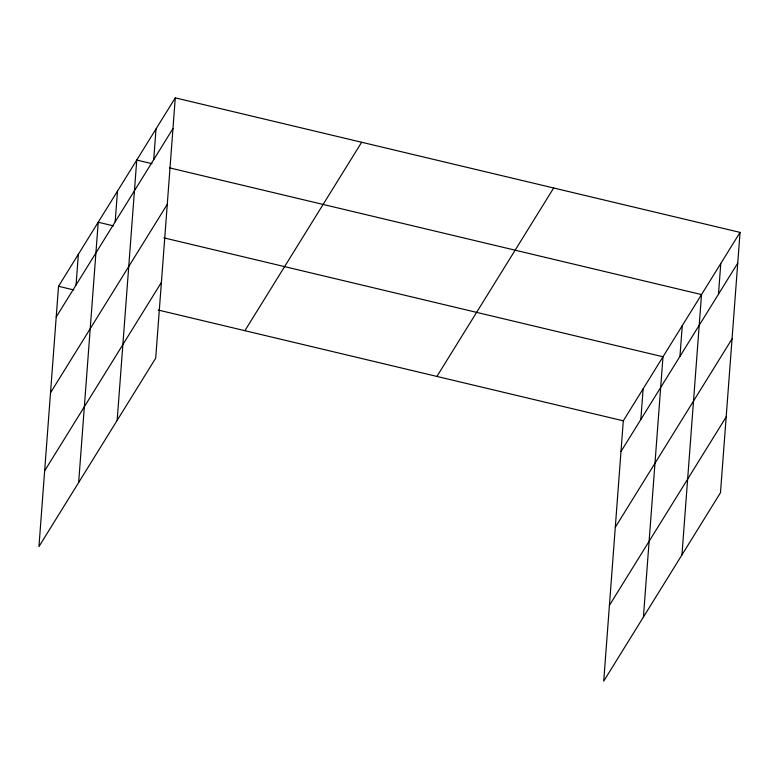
<?xml version="1.0" encoding="UTF-8"?>
<svg xmlns="http://www.w3.org/2000/svg" width="779" height="779" viewBox="0 0 779 779"><rect width="100%" height="100%" fill="white"/><g stroke="black" fill="none" stroke-linecap="round" stroke-linejoin="round"><path stroke-width="1.17" d="M175.275 97.862L58.522 286.292L38.95 546.605L155.703 358.174L175.275 97.862L740.05 232.395L720.478 492.708L603.725 681.138L623.297 420.826L740.05 232.395M76.06 284.968L78.367 254.256M78.65 482.542L98.222 222.229L113.461 225.852M115.175 221.84L117.483 191.137M117.171 420.358L136.753 160.046L151.983 163.678M153.706 159.666L156.014 128.954M640.835 419.501L643.142 388.789M643.415 617.075L662.987 356.763L163.863 237.858M679.95 356.373L682.258 325.671M681.946 554.891L701.519 294.579L169.569 167.865M718.472 294.199L720.789 263.487M56.215 316.995L172.967 128.574M50.518 392.772L167.271 204.341M44.646 470.837L161.399 282.407M244.898 330.686L361.651 142.265M436.922 376.423L553.674 188.002M620.99 451.528L737.742 263.107M615.293 527.295L732.046 338.875M609.421 605.361L726.174 416.94M58.522 286.292L73.762 289.924M158.156 310.023L623.297 420.826"/></g></svg>
